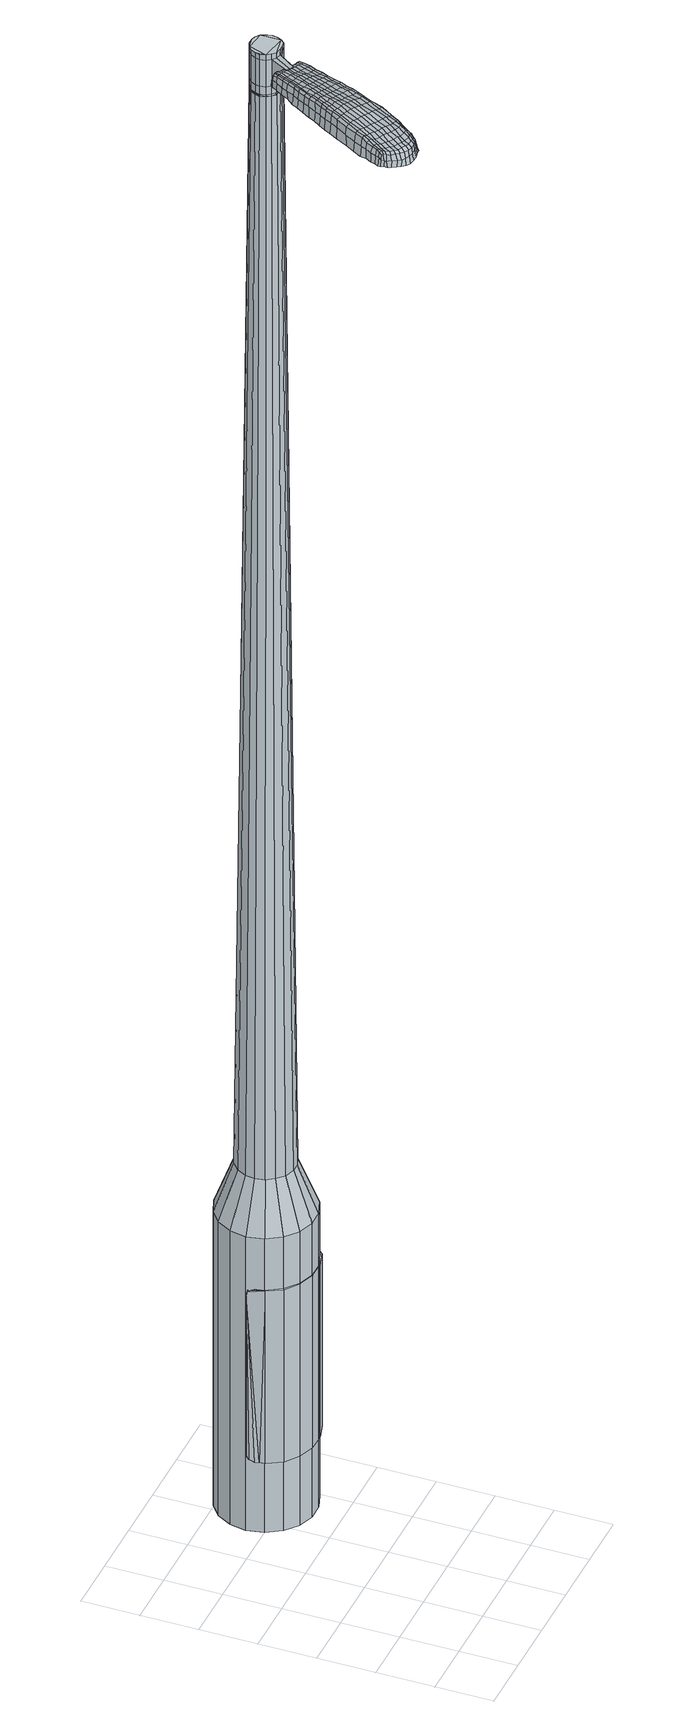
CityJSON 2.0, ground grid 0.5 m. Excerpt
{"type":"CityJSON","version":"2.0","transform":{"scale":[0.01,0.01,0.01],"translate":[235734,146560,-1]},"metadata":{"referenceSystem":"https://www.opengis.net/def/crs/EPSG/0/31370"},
"CityObjects":{
"object1":{"type":"GenericCityObject","attributes":{"cluster":656,"mean_distance_to_centroid":0.195,"new_centroid_x":235735.27,"new_centroid_y":146562.17,"mean_distance_to_camera":7.65,"H1":6.92,"H2":6.06,"Z_final":112.8,"cluster2":-1,"proj_x":235732.37,"proj_y":146560.51,"id_line":94922,"bearing_l":150.27,"distance":3.34,"orientation":"left","G_obj":240.27},"geometry":[{"type":"MultiSurface","lod":"2","boundaries":[[[0,1,2,3]],[[1,4,5,2]],[[4,6,7,5]],[[6,8,9,7]],[[8,10,11,9]],[[10,12,13,11]],[[12,14,15,13]],[[14,16,17,15]],[[16,18,19,17]],[[18,20,21,19]],[[20,22,23,21]],[[22,24,25,23]],[[24,26,27,25]],[[26,28,29,27]],[[28,30,31,29]],[[30,32,33,31]],[[32,34,35,33]],[[34,0,3,35]],[[36,37,38,39]],[[38,40,41,42]],[[41,43,42]],[[42,44,45,46]],[[45,47,46]],[[46,48,49,50]],[[49,51,50]],[[42,46,50,38]],[[50,52,39,38]],[[53,36,39]],[[2,5,7,35]],[[7,9,11,15]],[[11,13,15]],[[15,17,19,23]],[[19,21,23]],[[23,25,27,31]],[[27,29,31]],[[15,23,31,7]],[[31,33,35,7]],[[3,2,35]],[[1,0,54,55]],[[0,34,56,54]],[[34,32,57,56]],[[32,30,58,57]],[[30,28,59,58]],[[28,26,60,59]],[[26,24,61,60]],[[24,22,62,61]],[[22,20,63,62]],[[20,18,64,63]],[[18,16,65,64]],[[16,14,66,65]],[[14,12,67,66]],[[12,10,68,67]],[[10,8,69,68]],[[8,6,70,69]],[[6,4,71,70]],[[4,1,55,71]],[[55,54,72,73]],[[54,56,74,72]],[[56,57,75,74]],[[57,58,76,75]],[[58,59,77,76]],[[59,60,78,77]],[[60,61,79,78]],[[61,62,80,79]],[[62,63,81,80]],[[63,64,82,81]],[[64,65,83,82]],[[65,66,84,83]],[[66,67,85,84]],[[67,68,86,85]],[[68,69,87,86]],[[69,70,88,87]],[[70,71,89,88]],[[71,55,73,89]],[[90,91,92,73]],[[74,93,91,90]],[[75,94,93,74]],[[95,96,94,75]],[[97,98,96,95]],[[78,99,98,97]],[[79,100,99,78]],[[80,101,100,79]],[[102,103,101,80]],[[104,105,103,102]],[[106,107,105,104]],[[108,109,107,106]],[[85,110,109,108]],[[111,112,110,85]],[[113,114,112,111]],[[115,116,114,113]],[[117,118,116,115]],[[73,92,118,117]],[[119,120,121,122]],[[123,119,122,124]],[[125,123,124,126]],[[127,125,126,128]],[[129,127,128,130]],[[131,129,130,132]],[[133,131,132,134]],[[135,133,134,136]],[[137,135,136,138]],[[139,137,138,140]],[[141,139,140,142]],[[143,141,142,144]],[[145,143,144,146]],[[147,145,146,148]],[[149,147,148,150]],[[151,149,150,152]],[[72,90,73]],[[72,74,90]],[[76,95,75]],[[76,77,97,95]],[[77,78,97]],[[81,102,80]],[[81,82,104,102]],[[82,83,106,104]],[[83,84,108,106]],[[84,85,108]],[[86,111,85]],[[86,87,113,111]],[[87,88,115,113]],[[88,89,117,115]],[[89,73,117]],[[153,92,91]],[[154,118,92]],[[154,155,116,118]],[[155,156,114,116]],[[156,157,112,114]],[[157,110,112]],[[158,109,110]],[[158,159,107,109]],[[159,160,105,107]],[[160,161,103,105]],[[161,101,103]],[[162,98,99]],[[162,163,96,98]],[[163,94,96]],[[153,91,93]],[[39,52,151,164]],[[92,153,165,152]],[[53,39,164,120]],[[153,93,121,165]],[[36,53,120,119]],[[93,94,122,121]],[[37,36,119,123]],[[94,163,124,122]],[[38,37,123,125]],[[163,162,126,124]],[[40,38,125,127]],[[162,99,128,126]],[[41,40,127,129]],[[99,100,130,128]],[[43,41,129,131]],[[100,101,132,130]],[[42,43,131,133]],[[101,161,134,132]],[[44,42,133,135]],[[161,160,136,134]],[[45,44,135,137]],[[160,159,138,136]],[[47,45,137,139]],[[159,158,140,138]],[[46,47,139,141]],[[158,110,142,140]],[[48,46,141,143]],[[110,157,144,142]],[[49,48,143,145]],[[157,156,146,144]],[[51,49,145,147]],[[156,155,148,146]],[[50,51,147,149]],[[155,154,150,148]],[[52,50,149,151]],[[154,92,152,150]],[[151,152,166,167]],[[152,165,168,166]],[[165,121,169,168]],[[121,120,170,169]],[[120,164,171,170]],[[164,151,167,171]],[[172,173,174,175]],[[176,172,175,177]],[[172,176,178,179]],[[173,172,179,180]],[[181,182,183,184]],[[185,181,184,186]],[[181,185,187,188]],[[182,181,188,189]],[[190,191,192,193]],[[194,190,193,195]],[[190,194,196,197]],[[191,190,197,198]],[[199,200,201,202]],[[203,199,202,204]],[[199,203,205,206]],[[200,199,206,207]],[[208,209,210,211]],[[212,208,211,213]],[[208,212,214,215]],[[209,208,215,216]],[[217,218,219,220]],[[221,217,220,222]],[[217,221,223,224]],[[218,217,224,225]],[[226,227,228,229]],[[218,226,229,219]],[[226,218,225,230]],[[227,226,230,231]],[[232,233,234,235]],[[227,232,235,228]],[[232,227,231,236]],[[233,232,236,237]],[[238,176,177,239]],[[233,238,239,234]],[[238,233,237,240]],[[176,238,240,178]],[[241,242,243,244]],[[245,241,244,246]],[[241,245,247,248]],[[242,241,248,249]],[[250,251,252,253]],[[242,250,253,243]],[[250,242,249,254]],[[251,250,254,255]],[[256,257,258,259]],[[251,256,259,252]],[[256,251,255,260]],[[257,256,260,261]],[[262,263,264,265]],[[257,262,265,258]],[[262,257,261,266]],[[263,262,266,267]],[[268,173,180,269]],[[263,268,269,264]],[[268,263,267,270]],[[173,268,270,174]],[[271,272,273,274]],[[275,271,274,276]],[[271,275,277,278]],[[272,271,278,279]],[[280,281,282,283]],[[272,280,283,273]],[[280,272,279,284]],[[281,280,284,285]],[[286,287,288,289]],[[281,286,289,282]],[[286,281,285,290]],[[287,286,290,291]],[[292,185,186,293]],[[287,292,293,288]],[[292,287,291,294]],[[185,292,294,187]],[[295,296,297,298]],[[299,295,298,300]],[[295,299,301,302]],[[296,295,302,303]],[[304,305,306,307]],[[296,304,307,297]],[[304,296,303,308]],[[305,304,308,309]],[[310,311,312,313]],[[305,310,313,306]],[[310,305,309,314]],[[311,310,314,315]],[[316,317,318,319]],[[311,316,319,312]],[[316,311,315,320]],[[317,316,320,321]],[[322,182,189,323]],[[317,322,323,318]],[[322,317,321,324]],[[182,322,324,183]],[[325,211,210,326]],[[327,325,326,328]],[[325,327,329,330]],[[211,325,330,213]],[[331,327,328,332]],[[333,331,332,334]],[[331,333,335,336]],[[327,331,336,329]],[[337,333,334,338]],[[339,337,338,340]],[[337,339,341,342]],[[333,337,342,335]],[[343,339,340,344]],[[345,343,344,346]],[[343,345,347,348]],[[339,343,348,341]],[[349,345,346,350]],[[200,349,350,201]],[[349,200,207,351]],[[345,349,351,347]],[[352,353,198,197]],[[354,352,197,196]],[[352,354,355,356]],[[353,352,356,357]],[[358,359,357,356]],[[360,358,356,355]],[[358,360,361,362]],[[359,358,362,363]],[[364,365,363,362]],[[366,364,362,361]],[[364,366,367,368]],[[365,364,368,369]],[[370,371,369,368]],[[372,370,368,367]],[[370,372,205,203]],[[371,370,203,204]],[[373,374,375,376]],[[275,373,376,277]],[[373,275,276,377]],[[374,373,377,378]],[[379,194,195,380]],[[374,379,380,375]],[[379,374,378,381]],[[194,379,381,196]],[[382,383,384,385]],[[221,382,385,223]],[[382,221,222,386]],[[383,382,386,387]],[[388,389,390,391]],[[383,388,391,384]],[[388,383,387,392]],[[389,388,392,393]],[[394,191,198,395]],[[389,394,395,390]],[[394,389,393,396]],[[191,394,396,192]],[[397,398,399,400]],[[179,397,400,180]],[[397,179,178,401]],[[398,397,401,402]],[[403,404,405,406]],[[398,403,406,399]],[[403,398,402,407]],[[404,403,407,408]],[[409,202,201,410]],[[404,409,410,405]],[[409,404,408,411]],[[202,409,411,204]],[[412,413,414,415]],[[184,412,415,186]],[[412,184,183,416]],[[413,412,416,417]],[[418,206,205,419]],[[413,418,419,414]],[[418,413,417,420]],[[206,418,420,207]],[[421,422,423,424]],[[299,421,424,301]],[[421,299,300,425]],[[422,421,425,426]],[[427,212,213,428]],[[422,427,428,423]],[[427,422,426,429]],[[212,427,429,214]],[[430,431,432,433]],[[245,430,433,247]],[[430,245,246,434]],[[431,430,434,435]],[[436,437,438,439]],[[431,436,439,432]],[[436,431,435,440]],[[437,436,440,441]],[[442,209,216,443]],[[437,442,443,438]],[[442,437,441,444]],[[209,442,444,210]],[[445,446,435,434]],[[244,445,434,246]],[[445,244,243,447]],[[446,445,447,448]],[[449,450,441,440]],[[446,449,440,435]],[[449,446,448,451]],[[450,449,451,452]],[[453,326,210,444]],[[450,453,444,441]],[[453,450,452,454]],[[326,453,454,328]],[[455,456,457,458]],[[302,455,458,303]],[[455,302,301,424]],[[456,455,424,423]],[[459,330,329,460]],[[456,459,460,457]],[[459,456,423,428]],[[330,459,428,213]],[[461,462,448,447]],[[253,461,447,243]],[[461,253,252,463]],[[462,461,463,464]],[[465,466,452,451]],[[462,465,451,448]],[[465,462,464,467]],[[466,465,467,468]],[[469,332,328,454]],[[466,469,454,452]],[[469,466,468,470]],[[332,469,470,334]],[[471,472,473,474]],[[308,471,474,309]],[[471,308,303,458]],[[472,471,458,457]],[[475,336,335,476]],[[472,475,476,473]],[[475,472,457,460]],[[336,475,460,329]],[[477,478,464,463]],[[259,477,463,252]],[[477,259,258,479]],[[478,477,479,480]],[[481,482,468,467]],[[478,481,467,464]],[[481,478,480,483]],[[482,481,483,484]],[[485,338,334,470]],[[482,485,470,468]],[[485,482,484,486]],[[338,485,486,340]],[[487,488,489,490]],[[314,487,490,315]],[[487,314,309,474]],[[488,487,474,473]],[[491,342,341,492]],[[488,491,492,489]],[[491,488,473,476]],[[342,491,476,335]],[[493,494,480,479]],[[265,493,479,258]],[[493,265,264,495]],[[494,493,495,496]],[[497,498,484,483]],[[494,497,483,480]],[[497,494,496,499]],[[498,497,499,500]],[[501,344,340,486]],[[498,501,486,484]],[[501,498,500,502]],[[344,501,502,346]],[[503,504,505,506]],[[320,503,506,321]],[[503,320,315,490]],[[504,503,490,489]],[[507,348,347,508]],[[504,507,508,505]],[[507,504,489,492]],[[348,507,492,341]],[[509,510,496,495]],[[269,509,495,264]],[[509,269,180,400]],[[510,509,400,399]],[[511,512,500,499]],[[510,511,499,496]],[[511,510,399,406]],[[512,511,406,405]],[[513,350,346,502]],[[512,513,502,500]],[[513,512,405,410]],[[350,513,410,201]],[[514,515,417,416]],[[324,514,416,183]],[[514,324,321,506]],[[515,514,506,505]],[[516,351,207,420]],[[515,516,420,417]],[[516,515,505,508]],[[351,516,508,347]],[[517,518,378,377]],[[274,517,377,276]],[[517,274,273,519]],[[518,517,519,520]],[[521,354,196,381]],[[518,521,381,378]],[[521,518,520,522]],[[354,521,522,355]],[[523,524,525,526]],[[224,523,526,225]],[[523,224,223,385]],[[524,523,385,384]],[[527,528,529,530]],[[524,527,530,525]],[[527,524,384,391]],[[528,527,391,390]],[[531,353,357,532]],[[528,531,532,529]],[[531,528,390,395]],[[353,531,395,198]],[[533,534,520,519]],[[283,533,519,273]],[[533,283,282,535]],[[534,533,535,536]],[[537,360,355,522]],[[534,537,522,520]],[[537,534,536,538]],[[360,537,538,361]],[[539,540,541,542]],[[230,539,542,231]],[[539,230,225,526]],[[540,539,526,525]],[[543,544,545,546]],[[540,543,546,541]],[[543,540,525,530]],[[544,543,530,529]],[[547,359,363,548]],[[544,547,548,545]],[[547,544,529,532]],[[359,547,532,357]],[[549,550,536,535]],[[289,549,535,282]],[[549,289,288,551]],[[550,549,551,552]],[[553,366,361,538]],[[550,553,538,536]],[[553,550,552,554]],[[366,553,554,367]],[[555,556,557,558]],[[236,555,558,237]],[[555,236,231,542]],[[556,555,542,541]],[[559,560,561,562]],[[556,559,562,557]],[[559,556,541,546]],[[560,559,546,545]],[[563,365,369,564]],[[560,563,564,561]],[[563,560,545,548]],[[365,563,548,363]],[[565,566,552,551]],[[293,565,551,288]],[[565,293,186,415]],[[566,565,415,414]],[[567,372,367,554]],[[566,567,554,552]],[[567,566,414,419]],[[372,567,419,205]],[[568,569,402,401]],[[240,568,401,178]],[[568,240,237,558]],[[569,568,558,557]],[[570,571,408,407]],[[569,570,407,402]],[[570,569,557,562]],[[571,570,562,561]],[[572,371,204,411]],[[571,572,411,408]],[[572,571,561,564]],[[371,572,564,369]],[[573,574,575,576]],[[576,575,577,578]],[[579,577,575,580]],[[580,575,574,581]],[[582,583,584,585]],[[585,584,586,587]],[[588,586,584,589]],[[589,584,583,590]],[[591,592,593,594]],[[594,593,595,596]],[[597,595,593,598]],[[598,593,592,599]],[[600,601,602,603]],[[603,602,604,605]],[[606,604,602,607]],[[607,602,601,608]],[[609,610,611,612]],[[612,611,613,614]],[[615,613,611,616]],[[616,611,610,617]],[[618,619,620,621]],[[621,620,622,623]],[[624,622,620,625]],[[625,620,619,626]],[[627,628,629,630]],[[630,629,619,618]],[[626,619,629,631]],[[631,629,628,632]],[[633,634,635,636]],[[636,635,628,627]],[[632,628,635,637]],[[637,635,634,638]],[[578,577,639,640]],[[640,639,634,633]],[[638,634,639,641]],[[641,639,577,579]],[[642,643,644,645]],[[645,644,646,647]],[[648,646,644,649]],[[649,644,643,650]],[[651,652,653,654]],[[654,653,643,642]],[[650,643,653,655]],[[655,653,652,656]],[[657,658,659,660]],[[660,659,652,651]],[[656,652,659,661]],[[661,659,658,662]],[[663,664,665,666]],[[666,665,658,657]],[[662,658,665,667]],[[667,665,664,668]],[[581,574,669,670]],[[670,669,664,663]],[[668,664,669,671]],[[671,669,574,573]],[[672,673,674,675]],[[675,674,676,677]],[[678,676,674,679]],[[679,674,673,680]],[[681,682,683,684]],[[684,683,673,672]],[[680,673,683,685]],[[685,683,682,686]],[[687,688,689,690]],[[690,689,682,681]],[[686,682,689,691]],[[691,689,688,692]],[[587,586,693,694]],[[694,693,688,687]],[[692,688,693,695]],[[695,693,586,588]],[[696,697,698,699]],[[699,698,700,701]],[[702,700,698,703]],[[703,698,697,704]],[[705,706,707,708]],[[708,707,697,696]],[[704,697,707,709]],[[709,707,706,710]],[[711,712,713,714]],[[714,713,706,705]],[[710,706,713,715]],[[715,713,712,716]],[[717,718,719,720]],[[720,719,712,711]],[[716,712,719,721]],[[721,719,718,722]],[[590,583,723,724]],[[724,723,718,717]],[[722,718,723,725]],[[725,723,583,582]],[[609,612,726,727]],[[727,726,728,729]],[[730,728,726,170]],[[170,726,612,614]],[[729,728,731,732]],[[732,731,733,734]],[[735,733,731,736]],[[736,731,728,730]],[[734,733,737,738]],[[738,737,739,740]],[[741,739,737,742]],[[742,737,733,735]],[[740,739,743,744]],[[744,743,745,746]],[[747,745,743,748]],[[748,743,739,741]],[[746,745,749,750]],[[750,749,601,600]],[[608,601,749,751]],[[751,749,745,747]],[[599,752,753,598]],[[598,753,754,597]],[[755,754,753,756]],[[756,753,752,757]],[[757,758,759,756]],[[756,759,760,755]],[[761,760,759,762]],[[762,759,758,763]],[[763,764,765,762]],[[762,765,766,761]],[[767,766,765,768]],[[768,765,764,769]],[[769,770,771,768]],[[768,771,772,767]],[[606,772,771,604]],[[604,771,770,605]],[[773,774,775,776]],[[776,775,676,678]],[[677,676,775,777]],[[777,775,774,778]],[[596,595,779,780]],[[780,779,774,773]],[[778,774,779,781]],[[781,779,595,597]],[[782,783,784,785]],[[785,784,622,624]],[[623,622,784,786]],[[786,784,783,787]],[[788,789,790,791]],[[791,790,783,782]],[[787,783,790,792]],[[792,790,789,793]],[[599,592,794,795]],[[795,794,789,788]],[[793,789,794,796]],[[796,794,592,591]],[[797,798,799,800]],[[800,799,580,581]],[[579,580,799,801]],[[801,799,798,802]],[[803,804,805,806]],[[806,805,798,797]],[[802,798,805,807]],[[807,805,804,808]],[[600,603,809,810]],[[810,809,804,803]],[[808,804,809,811]],[[811,809,603,605]],[[812,813,814,815]],[[815,814,585,587]],[[582,585,814,816]],[[816,814,813,817]],[[606,607,818,819]],[[819,818,813,812]],[[817,813,818,820]],[[820,818,607,608]],[[821,822,823,824]],[[824,823,700,702]],[[701,700,823,825]],[[825,823,822,826]],[[614,613,827,828]],[[828,827,822,821]],[[826,822,827,829]],[[829,827,613,615]],[[830,831,832,648]],[[832,646,648]],[[647,646,832,833]],[[833,832,831,834]],[[835,836,837,838]],[[838,837,831,830]],[[834,831,837,839]],[[839,837,836,840]],[[617,610,841,842]],[[842,841,836,835]],[[840,836,841,843]],[[843,841,610,609]],[[834,844,845,833]],[[833,845,645,647]],[[642,645,845,846]],[[846,845,844,847]],[[840,848,849,839]],[[839,849,844,834]],[[847,844,849,850]],[[850,849,848,851]],[[609,727,852,843]],[[843,852,848,840]],[[851,848,852,853]],[[853,852,727,729]],[[854,855,856,857]],[[857,856,703,704]],[[702,703,856,824]],[[824,856,855,821]],[[730,170,858,859]],[[859,858,855,854]],[[821,855,858,828]],[[828,858,170,614]],[[847,860,846]],[[846,860,654,642]],[[651,654,860,861]],[[861,860,862]],[[851,863,864,850]],[[850,864,860,847]],[[862,860,864,865]],[[865,864,863,866]],[[729,732,867,853]],[[853,867,863,851]],[[866,863,867,868]],[[868,867,732,734]],[[869,870,871,872]],[[872,871,709,710]],[[704,709,871,857]],[[857,871,870,854]],[[735,736,873,874]],[[874,873,870,869]],[[854,870,873,859]],[[859,873,736,730]],[[862,875,876,861]],[[861,876,660,651]],[[657,660,876,877]],[[876,875,877]],[[866,878,879,865]],[[865,879,875,862]],[[877,875,879,880]],[[880,879,878,881]],[[734,738,882,868]],[[868,882,878,866]],[[881,878,882,883]],[[883,882,738,740]],[[884,885,886,887]],[[887,886,715,716]],[[710,715,886,872]],[[872,886,885,869]],[[741,742,888,889]],[[889,888,885,884]],[[869,885,888,874]],[[874,888,742,735]],[[890,891,877]],[[877,891,666,657]],[[663,666,891,892]],[[892,891,890,893]],[[881,894,895,880]],[[880,895,890,877]],[[893,890,895,896]],[[896,895,894,897]],[[740,744,898,883]],[[883,898,894,881]],[[897,894,898,899]],[[899,898,744,746]],[[900,901,902,903]],[[903,902,721,722]],[[716,721,902,887]],[[887,902,901,884]],[[747,748,904,905]],[[905,904,901,900]],[[884,901,904,889]],[[889,904,748,741]],[[893,906,907,892]],[[892,907,670,663]],[[581,670,907,800]],[[800,907,906,797]],[[897,908,909,896]],[[896,909,906,893]],[[797,906,909,806]],[[806,909,908,803]],[[746,750,910,899]],[[899,910,908,897]],[[803,908,910,810]],[[810,910,750,600]],[[817,911,912,816]],[[816,912,725,582]],[[722,725,912,903]],[[903,912,911,900]],[[608,751,913,820]],[[820,913,911,817]],[[900,911,913,905]],[[905,913,751,747]],[[778,914,915,777]],[[777,915,675,677]],[[672,675,915,916]],[[916,915,914,917]],[[597,754,918,781]],[[781,918,914,778]],[[917,914,918,919]],[[919,918,754,755]],[[920,921,922,923]],[[923,922,625,626]],[[624,625,922,785]],[[785,922,921,782]],[[924,925,926,927]],[[927,926,921,920]],[[782,921,926,791]],[[791,926,925,788]],[[757,752,928,929]],[[929,928,925,924]],[[788,925,928,795]],[[795,928,752,599]],[[917,930,931,916]],[[916,931,684,672]],[[681,684,931,932]],[[932,931,930,933]],[[755,760,934,919]],[[919,934,930,917]],[[933,930,934,935]],[[935,934,760,761]],[[936,937,938,939]],[[939,938,631,632]],[[626,631,938,923]],[[923,938,937,920]],[[940,941,942,943]],[[943,942,937,936]],[[920,937,942,927]],[[927,942,941,924]],[[763,758,944,945]],[[945,944,941,940]],[[924,941,944,929]],[[929,944,758,757]],[[933,946,947,932]],[[932,947,690,681]],[[687,690,947,948]],[[948,947,946,949]],[[761,766,950,935]],[[935,950,946,933]],[[949,946,950,951]],[[951,950,766,767]],[[952,953,954,955]],[[955,954,637,638]],[[632,637,954,939]],[[939,954,953,936]],[[956,957,958,959]],[[959,958,953,952]],[[936,953,958,943]],[[943,958,957,940]],[[769,764,960,961]],[[961,960,957,956]],[[940,957,960,945]],[[945,960,764,763]],[[949,962,963,948]],[[948,963,694,687]],[[587,694,963,815]],[[815,963,962,812]],[[767,772,964,951]],[[951,964,962,949]],[[812,962,964,819]],[[819,964,772,606]],[[802,965,966,801]],[[801,966,641,579]],[[638,641,966,955]],[[955,966,965,952]],[[808,967,968,807]],[[807,968,965,802]],[[952,965,968,959]],[[959,968,967,956]],[[605,770,969,811]],[[811,969,967,808]],[[956,967,969,961]],[[961,969,770,769]],[[573,576,175,174]],[[576,578,177,175]],[[588,589,188,187]],[[589,590,189,188]],[[591,594,193,192]],[[594,596,195,193]],[[615,616,215,214]],[[616,617,216,215]],[[618,621,220,219]],[[621,623,222,220]],[[627,630,229,228]],[[630,618,219,229]],[[633,636,235,234]],[[636,627,228,235]],[[578,640,239,177]],[[640,633,234,239]],[[648,649,248,247]],[[649,650,249,248]],[[650,655,254,249]],[[655,656,255,254]],[[656,661,260,255]],[[661,662,261,260]],[[662,667,266,261]],[[667,668,267,266]],[[668,671,270,267]],[[671,573,174,270]],[[678,679,278,277]],[[679,680,279,278]],[[680,685,284,279]],[[685,686,285,284]],[[686,691,290,285]],[[691,692,291,290]],[[692,695,294,291]],[[695,588,187,294]],[[696,699,298,297]],[[699,701,300,298]],[[705,708,307,306]],[[708,696,297,307]],[[711,714,313,312]],[[714,705,306,313]],[[717,720,319,318]],[[720,711,312,319]],[[590,724,323,189]],[[724,717,318,323]],[[773,776,376,375]],[[776,678,277,376]],[[596,780,380,195]],[[780,773,375,380]],[[623,786,386,222]],[[786,787,387,386]],[[787,792,392,387]],[[792,793,393,392]],[[793,796,396,393]],[[796,591,192,396]],[[701,825,425,300]],[[825,826,426,425]],[[826,829,429,426]],[[829,615,214,429]],[[830,648,433,432]],[[648,247,433]],[[835,838,439,438]],[[838,830,432,439]],[[617,842,443,216]],[[842,835,438,443]],[[970,971,972,973]],[[974,975,973,972]],[[976,977,978,979]],[[980,981,982,983]],[[971,984,985,972]],[[986,974,972,985]],[[987,976,979,988]],[[989,990,981,980]],[[984,991,992,985]],[[992,993,986,985]],[[994,987,988,995]],[[996,990,989,997]],[[991,998,999,992]],[[999,1000,993,992]],[[1001,994,995,1002]],[[1003,996,997,1004]],[[1005,1006,1007,1008]],[[1009,1010,1006,1005]],[[1009,1011,1012,1010]],[[1011,1013,1014,1012]],[[1015,1016,1017,1018]],[[1019,1020,1016,1015]],[[1021,1022,1020,1019]],[[1023,1024,1022,1021]],[[1018,1007,1006,1015]],[[1015,1006,1010,1019]],[[1010,1012,1021,1019]],[[1012,1014,1023,1021]],[[979,978,975,974]],[[988,979,974,986]],[[993,995,988,986]],[[1000,1002,995,993]],[[980,983,977,976]],[[989,980,976,987]],[[997,989,987,994]],[[1004,997,994,1001]],[[981,1005,1008,982]],[[990,1009,1005,981]],[[1011,1009,990,996]],[[1013,1011,996,1003]],[[1025,1026,1027,1028]],[[1027,1029,1030,1031]],[[1027,1031,1032,1033]],[[1027,1033,1028]],[[1034,1025,1028,1035]],[[1036,1035,1028,1037]],[[1038,1037,1028]],[[1039,1027,1026,1040]],[[1041,1039,1040,1042]],[[1043,1041,1042,1044]],[[1045,1043,1044,1046]],[[1047,1045,1046,1048]],[[1048,1049,1050,1051]],[[1048,1051,1052,1053]],[[1048,1053,1054,1055]],[[1054,1056,1057,1058]],[[1054,1058,1059,1060]],[[1054,1060,1055]],[[1048,1055,1047]],[[1061,1062,1026,1025]],[[1063,1064,1029,1027]],[[1065,1066,1038,1028]],[[1062,1067,1040,1026]],[[1068,1063,1027,1039]],[[1067,1069,1042,1040]],[[1070,1068,1039,1041]],[[1069,1071,1044,1042]],[[1072,1070,1041,1043]],[[1071,1073,1046,1044]],[[1074,1072,1043,1045]],[[1073,1075,1048,1046]],[[1076,1074,1045,1047]],[[1075,1077,1049,1048]],[[1078,1079,1056,1054]],[[1080,1076,1047,1055]],[[1050,1049,1077,1081]],[[1051,1050,1081,1082]],[[1052,1051,1082,1083]],[[1053,1052,1083,1084]],[[1054,1053,1084,1078]],[[1085,1061,1025,1034]],[[1086,1085,1034,1035]],[[1087,1086,1035,1036]],[[1088,1087,1036,1037]],[[1066,1088,1037,1038]],[[1030,1029,1064,1089]],[[1057,1056,1079,1090]],[[1031,1030,1089,1091]],[[1032,1031,1091,1092]],[[1033,1032,1092,1093]],[[1028,1033,1093,1065]],[[1058,1057,1090,1094]],[[1059,1058,1094,1095]],[[1060,1059,1095,1096]],[[1055,1060,1096,1080]]]}]}
},
"vertices":[
[107,178,384],[96,187,384],[96,187,96],[107,178,96],[88,200,384],[88,200,96],[85,215,384],[85,215,96],[88,229,384],[88,229,96],[95,242,384],[95,242,96],[106,251,384],[106,251,96],[120,256,384],[120,256,96],[135,257,384],[135,257,96],[149,252,384],[149,252,96],[160,242,384],[160,242,96],[167,229,384],[167,229,96],[170,215,384],[170,215,96],[168,201,384],[168,201,96],[160,188,384],[160,188,96],[149,178,384],[149,178,96],[135,173,384],[135,173,96],[121,173,384],[121,173,96],[130,202,1524],[135,203,1524],[138,206,1524],[121,203,1524],[140,210,1524],[141,215,1524],[138,224,1524],[140,219,1524],[134,227,1524],[130,228,1524],[121,226,1524],[125,228,1524],[117,223,1524],[115,219,1524],[115,210,1524],[114,215,1524],[118,206,1524],[126,202,1524],[115,193,429],[109,199,429],[124,190,429],[132,190,429],[140,193,429],[147,199,429],[151,206,429],[153,215,429],[151,224,429],[147,231,429],[140,237,429],[132,240,429],[123,240,429],[115,237,429],[108,231,429],[104,223,429],[103,215,429],[104,206,429],[121,203,1483],[118,206,1483],[126,202,1483],[130,202,1483],[135,203,1483],[138,206,1483],[140,210,1483],[141,215,1483],[140,219,1483],[138,224,1483],[134,227,1483],[130,228,1483],[125,228,1483],[121,226,1483],[117,223,1483],[115,219,1483],[114,215,1483],[115,210,1483],[121,204,1483],[121,204,1485],[118,206,1485],[126,202,1485],[130,202,1485],[134,204,1483],[134,204,1485],[138,207,1483],[138,207,1485],[140,210,1485],[141,215,1485],[140,219,1485],[138,223,1483],[138,223,1485],[134,226,1483],[134,226,1485],[130,227,1483],[130,227,1485],[125,227,1483],[125,227,1485],[121,226,1485],[118,223,1483],[118,223,1485],[116,219,1483],[116,219,1485],[115,215,1483],[115,215,1485],[116,210,1483],[116,210,1485],[130,202,1519],[126,202,1519],[126,202,1493],[130,202,1493],[135,203,1519],[135,203,1493],[138,206,1519],[138,206,1493],[140,210,1519],[140,210,1493],[141,215,1519],[141,215,1493],[140,219,1519],[140,219,1493],[138,224,1519],[138,224,1493],[134,227,1519],[134,227,1493],[130,228,1519],[130,228,1493],[125,228,1519],[125,228,1493],[121,226,1519],[121,226,1493],[117,223,1519],[117,223,1493],[115,219,1519],[115,219,1493],[114,215,1519],[114,215,1493],[115,210,1519],[115,210,1493],[118,206,1519],[118,206,1493],[121,203,1485],[115,210,1485],[114,215,1485],[115,219,1485],[117,223,1485],[125,228,1485],[130,228,1485],[134,227,1485],[138,224,1485],[138,206,1485],[135,203,1485],[121,203,1519],[121,203,1493],[109,189,1513],[109,189,1518],[112,187,1513],[115,185,1513],[115,185,1518],[112,187,1518],[58,132,1519],[62,138,1518],[60,138,1509],[56,132,1510],[54,125,1519],[52,125,1510],[55,125,1526],[60,132,1525],[64,138,1525],[91,113,1519],[95,119,1518],[94,121,1525],[91,115,1525],[87,105,1519],[87,107,1526],[88,103,1510],[92,111,1510],[95,117,1509],[40,58,1519],[37,60,1519],[36,59,1513],[39,57,1513],[44,57,1519],[44,56,1513],[45,58,1524],[41,59,1524],[38,61,1524],[77,122,1530],[80,129,1529],[77,130,1529],[74,124,1530],[72,114,1531],[69,116,1531],[75,113,1530],[80,121,1530],[83,127,1529],[116,193,1512],[114,194,1512],[114,193,1517],[116,191,1517],[119,191,1512],[118,190,1517],[119,190,1506],[116,192,1506],[114,193,1506],[30,80,1519],[31,83,1519],[30,83,1512],[28,80,1512],[29,78,1518],[28,78,1512],[30,78,1522],[31,80,1523],[33,83,1524],[33,88,1519],[36,93,1519],[34,92,1512],[31,87,1512],[35,87,1524],[37,93,1525],[38,98,1519],[42,105,1519],[40,105,1511],[36,98,1511],[40,98,1526],[44,105,1526],[48,115,1519],[46,114,1510],[49,115,1526],[98,194,1513],[94,188,1513],[96,188,1518],[100,194,1517],[102,199,1512],[102,198,1516],[100,198,1506],[97,194,1507],[93,188,1507],[90,182,1514],[86,175,1515],[88,175,1520],[92,182,1519],[89,181,1507],[84,175,1507],[82,169,1515],[78,163,1516],[79,163,1522],[83,169,1521],[80,169,1508],[76,163,1508],[74,157,1517],[70,150,1517],[72,151,1524],[75,157,1523],[72,156,1508],[68,150,1509],[66,144,1518],[68,144,1524],[64,144,1509],[61,62,1519],[63,64,1519],[62,65,1524],[60,63,1523],[59,60,1518],[58,61,1522],[60,59,1512],[61,60,1512],[63,63,1512],[65,68,1519],[69,73,1519],[68,74,1525],[65,69,1524],[66,67,1512],[69,71,1512],[72,78,1519],[76,85,1519],[75,86,1526],[71,79,1526],[73,76,1511],[77,83,1511],[82,95,1519],[81,97,1526],[82,93,1510],[125,179,1513],[121,172,1513],[122,171,1507],[125,178,1507],[127,184,1512],[127,183,1506],[126,184,1516],[124,180,1517],[121,173,1518],[118,166,1514],[115,159,1515],[115,157,1507],[118,164,1507],[117,167,1519],[114,160,1520],[111,152,1515],[108,145,1516],[109,144,1508],[112,150,1508],[110,154,1521],[107,147,1522],[105,139,1517],[101,132,1517],[102,130,1509],[105,137,1508],[104,140,1523],[100,134,1524],[98,126,1518],[99,124,1509],[97,127,1524],[113,187,1519],[111,188,1519],[109,180,1520],[107,182,1520],[112,179,1520],[116,185,1519],[106,174,1522],[103,175,1522],[102,167,1523],[100,169,1523],[105,166,1523],[108,172,1521],[98,161,1524],[96,162,1524],[95,154,1525],[92,156,1525],[98,153,1525],[101,159,1524],[91,148,1526],[88,149,1526],[87,142,1527],[85,143,1527],[90,140,1527],[94,146,1526],[84,135,1528],[81,137,1528],[87,133,1528],[42,62,1527],[39,64,1527],[46,61,1526],[48,65,1527],[44,66,1528],[41,68,1528],[48,71,1529],[44,73,1529],[51,70,1528],[55,76,1530],[51,78,1530],[48,80,1530],[55,84,1531],[52,86,1531],[59,82,1530],[63,90,1531],[59,92,1531],[56,94,1531],[66,103,1531],[63,105,1531],[69,101,1531],[57,59,1518],[54,58,1519],[54,57,1513],[57,57,1513],[57,60,1523],[54,59,1523],[49,57,1519],[49,56,1513],[50,58,1524],[29,75,1518],[29,73,1518],[31,74,1523],[30,76,1523],[28,75,1513],[28,72,1513],[30,69,1519],[32,65,1519],[33,67,1524],[31,70,1523],[29,69,1513],[31,65,1513],[34,62,1519],[35,64,1524],[33,62,1513],[61,132,1528],[63,131,1528],[67,137,1528],[65,138,1527],[57,124,1528],[58,123,1529],[65,129,1529],[68,127,1530],[72,134,1529],[69,135,1528],[61,122,1529],[63,120,1530],[71,126,1530],[75,132,1529],[66,118,1531],[89,116,1528],[87,117,1529],[83,109,1529],[85,108,1528],[93,122,1527],[91,123,1528],[84,118,1529],[79,110,1530],[87,125,1528],[127,186,1512],[125,187,1512],[124,187,1517],[126,186,1517],[127,185,1506],[125,186,1506],[122,189,1512],[121,188,1517],[122,188,1506],[104,200,1512],[105,199,1512],[104,199,1506],[102,200,1506],[104,198,1517],[105,198,1517],[107,198,1512],[109,197,1512],[109,196,1506],[106,197,1506],[107,197,1517],[109,195,1517],[112,195,1512],[111,195,1506],[111,194,1517],[101,194,1519],[102,193,1519],[97,188,1520],[98,187,1520],[104,192,1519],[106,191,1519],[100,186,1520],[103,184,1520],[109,189,1519],[105,183,1520],[123,181,1519],[121,182,1519],[118,175,1520],[120,174,1520],[119,184,1519],[115,177,1520],[93,181,1521],[94,180,1521],[89,175,1522],[90,174,1522],[96,179,1521],[99,178,1521],[92,173,1522],[95,171,1523],[101,177,1522],[97,170,1523],[116,168,1521],[114,169,1521],[111,162,1522],[113,161,1522],[112,170,1521],[108,164,1522],[85,169,1523],[86,168,1523],[81,162,1524],[82,162,1524],[89,167,1523],[91,165,1524],[85,160,1525],[87,159,1525],[93,164,1524],[90,157,1525],[109,154,1523],[108,156,1523],[104,149,1524],[106,148,1524],[104,157,1524],[101,151,1525],[77,156,1525],[79,155,1525],[73,150,1526],[75,149,1526],[81,154,1526],[83,152,1526],[77,148,1527],[79,146,1527],[86,151,1526],[82,145,1527],[103,141,1525],[101,142,1525],[97,136,1526],[99,135,1526],[98,144,1526],[94,138,1527],[69,144,1527],[71,143,1527],[73,141,1527],[76,140,1528],[78,138,1528],[96,128,1527],[94,129,1527],[91,131,1528],[58,62,1525],[55,61,1525],[60,65,1526],[58,65,1526],[51,61,1526],[53,64,1527],[32,78,1525],[32,76,1525],[33,79,1526],[33,81,1525],[33,72,1525],[34,69,1526],[36,73,1527],[34,76,1526],[36,66,1526],[38,70,1527],[63,69,1526],[61,69,1527],[66,75,1527],[64,75,1528],[56,69,1528],[60,75,1529],[35,86,1526],[36,84,1527],[39,90,1528],[38,91,1527],[37,81,1527],[39,78,1528],[42,84,1529],[40,87,1528],[41,76,1528],[45,82,1530],[70,80,1528],[67,80,1529],[74,87,1528],[71,87,1529],[63,81,1529],[68,89,1530],[41,97,1528],[42,95,1528],[46,102,1529],[45,104,1528],[44,93,1529],[46,90,1530],[50,98,1530],[48,100,1530],[49,88,1530],[53,96,1531],[80,97,1529],[77,98,1529],[73,100,1530],[51,114,1528],[52,113,1529],[54,111,1530],[57,109,1530],[60,107,1531],[62,137,1509],[64,137,1518],[60,131,1518],[58,131,1509],[55,124,1519],[53,124,1510],[57,124,1525],[62,131,1525],[65,137,1525],[92,122,1525],[93,120,1518],[90,114,1518],[89,115,1525],[86,106,1519],[85,108,1525],[86,104,1510],[90,112,1509],[94,118,1509],[38,61,1513],[38,62,1519],[41,60,1519],[40,59,1513],[44,59,1519],[44,58,1513],[45,60,1524],[42,61,1524],[39,63,1524],[77,130,1528],[80,128,1528],[76,122,1529],[74,124,1529],[72,114,1529],[69,116,1529],[75,113,1529],[79,120,1529],[83,127,1528],[113,191,1516],[113,192,1512],[115,191,1512],[115,190,1516],[118,189,1512],[117,188,1516],[118,188,1506],[115,190,1506],[112,191,1506],[31,82,1512],[33,83,1519],[32,80,1518],[30,80,1512],[31,78,1518],[30,78,1512],[32,78,1522],[33,79,1523],[34,82,1523],[36,92,1512],[37,92,1519],[35,87,1519],[33,87,1512],[36,87,1524],[39,92,1525],[42,104,1511],[44,104,1519],[40,97,1519],[38,97,1511],[42,97,1525],[45,104,1526],[49,114,1519],[47,113,1510],[51,114,1526],[97,187,1518],[96,187,1513],[100,193,1513],[101,193,1517],[103,197,1512],[103,196,1515],[102,197,1506],[99,193,1506],[94,186,1507],[89,174,1520],[88,174,1514],[92,180,1514],[93,180,1519],[90,180,1507],[86,174,1507],[81,162,1522],[79,162,1516],[83,168,1515],[85,168,1521],[82,168,1508],[78,161,1508],[73,149,1523],[71,149,1517],[75,155,1516],[77,156,1522],[73,155,1508],[69,149,1508],[67,143,1517],[69,143,1524],[65,143,1509],[60,67,1523],[61,66,1519],[59,63,1518],[58,64,1523],[58,62,1518],[57,63,1522],[58,60,1512],[60,62,1512],[62,64,1512],[66,75,1525],[67,74,1519],[64,70,1519],[63,71,1524],[65,68,1512],[68,73,1512],[73,87,1526],[74,86,1519],[70,79,1519],[69,81,1525],[71,77,1511],[75,84,1511],[80,96,1519],[79,97,1526],[81,94,1510],[120,172,1507],[119,173,1513],[123,180,1513],[123,178,1506],[125,184,1512],[125,183,1506],[124,184,1515],[122,181,1517],[119,174,1518],[113,158,1507],[113,160,1514],[116,166,1514],[117,165,1507],[115,168,1519],[112,161,1520],[107,145,1508],[106,146,1516],[109,153,1515],[110,151,1508],[109,154,1521],[105,148,1522],[100,131,1508],[100,133,1517],[103,140,1516],[103,138,1508],[102,141,1522],[99,135,1523],[96,127,1517],[97,125,1509],[95,128,1524],[113,186,1518],[110,187,1518],[109,180,1519],[107,181,1519],[112,178,1519],[105,173,1520],[103,175,1520],[102,167,1521],[99,168,1521],[104,165,1521],[108,172,1520],[98,160,1523],[96,162,1523],[94,154,1524],[92,155,1524],[97,152,1524],[101,159,1523],[91,148,1525],[88,149,1525],[87,141,1526],[85,143,1526],[90,139,1526],[94,146,1525],[83,135,1527],[81,136,1527],[86,133,1527],[40,65,1526],[43,63,1526],[46,62,1525],[48,66,1526],[45,67,1526],[42,68,1526],[45,74,1528],[48,72,1528],[51,71,1527],[55,77,1528],[51,78,1529],[48,80,1529],[52,86,1530],[55,84,1530],[58,83,1529],[63,91,1530],[59,92,1530],[56,94,1530],[63,105,1530],[66,103,1530],[69,102,1530],[54,59,1513],[54,60,1518],[56,61,1518],[57,59,1512],[56,62,1523],[54,61,1523],[49,59,1519],[49,58,1513],[50,60,1523],[33,74,1523],[31,73,1518],[31,76,1518],[32,76,1523],[30,76,1512],[30,73,1512],[34,68,1523],[34,67,1519],[32,70,1519],[33,71,1523],[31,70,1513],[33,66,1513],[36,64,1519],[36,65,1524],[35,63,1513],[67,136,1527],[63,130,1527],[63,131,1527],[66,137,1526],[58,124,1527],[59,123,1528],[72,133,1528],[68,127,1528],[66,129,1528],[69,135,1527],[61,121,1528],[64,119,1529],[71,125,1529],[75,131,1528],[66,118,1529],[83,109,1528],[87,117,1527],[88,116,1527],[84,108,1527],[91,122,1526],[90,123,1527],[83,118,1528],[79,111,1528],[87,125,1527],[123,185,1516],[124,186,1512],[125,185,1512],[124,185,1516],[125,184,1506],[124,184,1506],[121,187,1512],[120,187,1516],[121,186,1506],[103,197,1506],[104,197,1512],[103,198,1512],[104,197,1516],[104,196,1516],[108,194,1506],[108,195,1512],[106,196,1512],[105,195,1506],[106,195,1516],[108,194,1516],[111,193,1512],[110,193,1506],[110,192,1516],[102,192,1518],[101,193,1518],[98,187,1519],[98,186,1519],[106,190,1518],[104,191,1518],[100,185,1519],[102,184,1519],[108,188,1518],[105,182,1519],[117,175,1519],[121,181,1518],[122,181,1518],[118,174,1519],[118,183,1518],[115,177,1519],[94,180,1520],[90,174,1521],[90,173,1521],[99,177,1520],[96,179,1520],[92,172,1521],[95,171,1521],[101,176,1520],[97,170,1521],[111,162,1521],[114,168,1520],[115,168,1520],[112,161,1521],[111,170,1520],[108,163,1521],[86,167,1522],[86,168,1522],[82,161,1523],[91,165,1522],[88,166,1522],[85,160,1523],[87,158,1524],[93,163,1523],[90,157,1524],[104,149,1523],[107,155,1522],[108,155,1522],[105,148,1523],[104,157,1522],[101,150,1523],[79,155,1524],[78,155,1524],[74,149,1525],[75,148,1525],[83,152,1525],[81,153,1524],[77,147,1525],[79,146,1526],[86,150,1525],[82,144,1526],[97,136,1525],[100,142,1524],[101,142,1524],[98,135,1525],[97,144,1524],[94,137,1525],[71,142,1526],[70,143,1526],[76,139,1527],[73,141,1526],[78,138,1527],[93,129,1526],[95,129,1526],[90,131,1526],[55,63,1524],[57,64,1524],[59,66,1525],[57,66,1525],[51,62,1525],[53,65,1525],[35,79,1525],[33,76,1524],[33,78,1524],[35,81,1525],[37,73,1526],[35,70,1525],[34,73,1524],[36,76,1525],[37,67,1525],[39,71,1526],[60,70,1526],[62,71,1526],[65,76,1526],[63,75,1527],[56,70,1526],[59,76,1527],[40,89,1527],[37,84,1526],[37,86,1526],[39,91,1526],[43,84,1528],[40,78,1527],[38,81,1526],[41,87,1527],[42,76,1527],[46,82,1528],[67,81,1527],[69,81,1527],[73,88,1527],[71,88,1528],[63,82,1528],[67,89,1529],[47,102,1528],[43,95,1527],[42,96,1527],[46,103,1527],[51,98,1529],[47,90,1529],[44,93,1528],[49,100,1528],[49,88,1529],[54,96,1530],[77,98,1528],[78,98,1528],[73,100,1529],[53,112,1528],[52,113,1528],[57,109,1529],[55,111,1529],[60,107,1530],[102,197,1508],[108,194,1508],[91,166,1509],[84,170,1509],[79,148,1510],[72,152,1510],[59,114,1512],[51,118,1512],[60,134,1511],[68,129,1511],[50,98,1513],[44,86,1514],[36,91,1514],[42,103,1513],[114,191,1508],[97,162,1509],[87,144,1510],[67,109,1512],[76,125,1511],[58,94,1513],[52,82,1514],[119,187,1508],[104,158,1509],[94,139,1510],[75,105,1512],[84,120,1511],[59,78,1514],[66,89,1513],[125,184,1508],[111,154,1509],[102,135,1510],[83,100,1512],[92,116,1511],[67,73,1514],[74,84,1513],[38,74,1514],[36,70,1514],[30,73,1514],[30,79,1514],[45,70,1514],[43,66,1514],[52,66,1514],[49,63,1514],[59,62,1514],[55,59,1514],[36,64,1515],[38,60,1515],[37,60,1515],[33,66,1515],[40,62,1515],[39,59,1515],[44,60,1515],[40,59,1515],[48,58,1515],[41,58,1515],[152,179,334],[149,176,334],[149,176,165],[160,186,171],[152,179,165],[155,182,165],[157,183,166],[159,185,167],[160,185,169],[155,182,334],[157,183,333],[159,185,332],[160,185,331],[160,186,328],[135,172,165],[135,172,334],[120,172,165],[120,172,334],[106,177,165],[106,177,334],[94,186,165],[94,186,334],[87,199,165],[87,199,334],[86,204,334],[85,207,334],[85,210,333],[84,212,332],[84,213,331],[84,214,328],[86,204,165],[84,214,171],[84,213,169],[84,212,167],[85,210,166],[85,207,165],[150,181,334],[147,179,334],[147,179,165],[150,181,165],[158,188,171],[158,188,328],[134,174,334],[134,174,165],[121,175,334],[121,175,165],[107,179,334],[107,179,165],[97,188,334],[97,188,165],[89,200,334],[89,200,165],[89,204,334],[87,214,328],[87,214,171],[89,204,165],[88,208,334],[87,210,333],[87,212,332],[87,214,331],[153,184,334],[155,186,333],[157,187,332],[158,188,331],[153,184,165],[87,214,169],[155,186,166],[157,187,167],[158,188,169],[87,212,167],[87,210,166],[88,208,165]
]}
